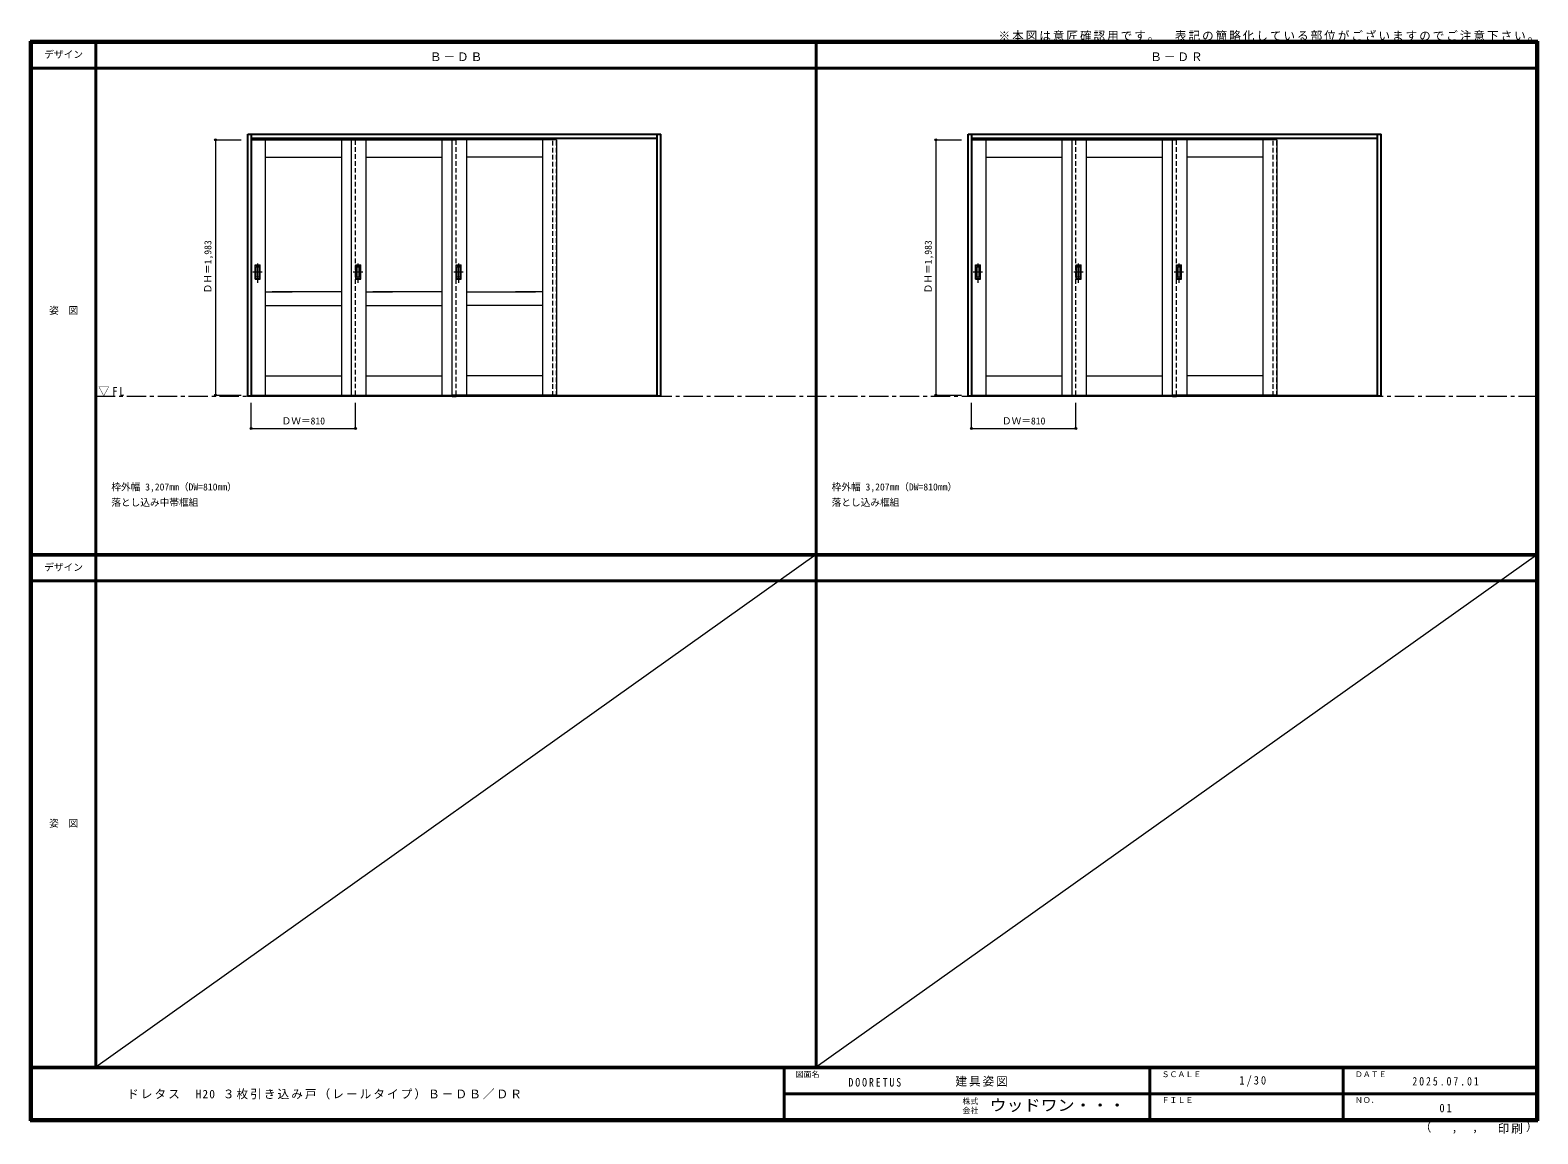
# Model space of a CAD drawing. Units: millimetres, scale not verified. Extents: x -6000 to 5700, y -4307 to 4260.
import ezdxf
from ezdxf.enums import TextEntityAlignment as Align

# ---------------------------------------------------------------- set-up
doc = ezdxf.new("R2010")
doc.units = ezdxf.units.MM
doc.header["$LTSCALE"] = 30
doc.header["$PDMODE"] = 32
doc.header["$PDSIZE"] = 15
doc.linetypes.add('CHAIN1', pattern=[8, 5, -1, 1, -1])
doc.linetypes.add('DASHED1', pattern=[1.8, 1.2, -0.6])
for name, color, linetype, lineweight in [('0-1_通り芯', 7, 'CHAIN1', 18), ('0-2_扉', 7, 'Continuous', 18), ('0-4_枠', 3, 'Continuous', 25), ('0-6_引手', 7, 'Continuous', 18), ('0-B_寸法', 4, 'Continuous', 9), ('F-1_枠', 6, 'Continuous', 40), ('F-A_文字', 7, 'Continuous', 18)]:
    doc.layers.add(name, color=color, linetype=linetype, lineweight=lineweight)
doc.layers.add('0-A_文字', color=7, linetype='Continuous')
doc.styles.add('ＭＳ ゴシック', font='')
doc.styles.get('ＭＳ ゴシック').set_extended_font_data('MS Gothic')

msp = doc.modelspace()

# ---------------------------------------------------------------- linework, layer by layer
at = {"layer": '0-1_通り芯'}
msp.add_line((-5490, 1418), (5690, 1418), dxfattribs=at)
at = {"layer": '0-2_扉', "color": 4, "linetype": 'DASHED1', "lineweight": 9}
for p, q in [((-4285, 3409), (-4285, 3405)), ((-4285, 3409), (-4285, 3405)), ((-4285, 3409), (-4285, 1426)), ((-4282, 3409), (-4285, 3409)), ((-3475, 1426), (-3475, 3409)), ((-2695, 1426), (-2695, 3409)), ((-1945, 1421), (-1945, 3423)), ((-1915, 1421), (-1915, 3423)), ((1305, 3409), (1305, 3405)), ((1305, 3409), (1305, 3405)), ((1305, 3409), (1305, 1426)), ((1308, 3409), (1305, 3409)), ((2115, 1426), (2115, 3409)), ((2895, 1426), (2895, 3409)), ((3645, 1421), (3645, 3423)), ((3675, 1421), (3675, 3423)), ((-4282, 1426), (-4285, 1426)), ((1308, 1426), (1305, 1426))]:
    msp.add_line(p, q, dxfattribs=at)
at = {"layer": '0-2_扉'}
for p, q in [((-4282, 3409), (-3475, 3409)), ((-4175, 3409), (-4175, 1426)), ((-3585, 3409), (-3585, 1426)), ((-3505, 1426), (-3505, 3409)), ((-3505, 3409), (-2695, 3409)), ((-3395, 3409), (-3395, 1426)), ((-2805, 3409), (-2805, 1426)), ((-2725, 1426), (-2725, 3409)), ((-1915, 3409), (-2725, 3409)), ((-2615, 3409), (-2615, 1426)), ((-2025, 3409), (-2025, 1426)), ((1308, 3409), (2115, 3409)), ((1415, 3409), (1415, 1426)), ((2005, 3409), (2005, 1426)), ((2085, 1426), (2085, 3409)), ((2085, 3409), (2895, 3409)), ((2195, 3409), (2195, 1426)), ((2785, 3409), (2785, 1426)), ((2865, 1426), (2865, 3409)), ((3675, 3409), (2865, 3409)), ((2975, 3409), (2975, 1426)), ((3565, 3409), (3565, 1426)), ((-4175, 3274), (-3585, 3274)), ((-3395, 3274), (-2805, 3274)), ((-2025, 3274), (-2615, 3274)), ((1415, 3274), (2005, 3274)), ((2195, 3274), (2785, 3274)), ((3565, 3274), (2975, 3274)), ((-4175, 2229), (-3967.5, 2229)), ((-3585, 2229), (-4121.5, 2229)), ((-3395, 2229), (-3187.5, 2229)), ((-2805, 2229), (-3341.5, 2229)), ((-2615, 2229), (-2078.5, 2229)), ((-2025, 2229), (-2232.5, 2229)), ((-4175, 2124), (-3585, 2124)), ((-3395, 2124), (-2805, 2124)), ((-2025, 2124), (-2615, 2124)), ((-4175, 1576), (-3585, 1576)), ((-3395, 1576), (-2805, 1576)), ((-2025, 1576), (-2615, 1576)), ((1415, 1576), (2005, 1576)), ((2195, 1576), (2785, 1576)), ((3565, 1576), (2975, 1576)), ((-4282, 1426), (-3475, 1426)), ((-3505, 1426), (-2695, 1426)), ((1308, 1426), (2115, 1426)), ((2085, 1426), (2895, 1426))]:
    msp.add_line(p, q, dxfattribs=at)
at = {"layer": '0-2_扉', "color": 3, "lineweight": 25}
for p, q in [((-2725, 1418), (-2695, 1418)), ((2865, 1418), (2895, 1418))]:
    msp.add_line(p, q, dxfattribs=at)
at = {"layer": '0-2_扉'}
for points in [[(-1915, 3409), (-1915, 1426), (-2725, 1426)], [(3675, 3409), (3675, 1426), (2865, 1426)]]:
    msp.add_lwpolyline(points, dxfattribs=at)
at = {"layer": '0-4_枠'}
for p, q in [((-4312, 3453), (-1105, 3453)), ((-4282, 1418), (-4282, 3453)), ((-4282, 3423), (-1135, 3423)), ((-1135, 1418), (-1135, 3453)), ((-1105, 1418), (-1105, 3453)), ((1278, 3453), (4485, 3453)), ((1308, 1418), (1308, 3453)), ((1308, 3423), (4455, 3423)), ((4455, 1418), (4455, 3453)), ((4485, 1418), (4485, 3453)), ((-1135, 1421), (-4282, 1421)), ((-1135, 1418), (-4282, 1418)), ((-1105, 1418), (-1135, 1418)), ((4455, 1421), (1308, 1421)), ((4455, 1418), (1308, 1418)), ((4485, 1418), (4455, 1418))]:
    msp.add_line(p, q, dxfattribs=at)
for points in [[(-4282, 1418), (-4312, 1418), (-4312, 3453)], [(1308, 1418), (1278, 1418), (1278, 3453)]]:
    msp.add_lwpolyline(points, dxfattribs=at)
at = {"layer": '0-6_引手', "linetype": 'CHAIN1'}
for p, q in [((-4234, 2298.27), (-4234, 2469.12)), ((-3454, 2298.27), (-3454, 2469.12)), ((-2674, 2298.27), (-2674, 2469.12)), ((1356, 2298.27), (1356, 2469.12)), ((2136, 2298.27), (2136, 2469.12)), ((2916, 2298.27), (2916, 2469.12)), ((-4272.07, 2383.5), (-4199.56, 2383.5)), ((-3492.07, 2383.5), (-3419.56, 2383.5)), ((-2712.07, 2383.5), (-2639.56, 2383.5)), ((1317.93, 2383.5), (1390.43, 2383.5)), ((2097.93, 2383.5), (2170.43, 2383.5)), ((2877.92, 2383.5), (2950.43, 2383.5))]:
    msp.add_line(p, q, dxfattribs=at)
at = {"layer": '0-6_引手'}
for p, q in [((-4253, 2438.5), (-4215, 2438.5)), ((-4253, 2328.5), (-4253, 2438.5)), ((-4246.5, 2422.5), (-4221.5, 2422.5)), ((-4246.5, 2344.5), (-4246.5, 2422.5)), ((-4246.5, 2344.5), (-4221.5, 2344.5)), ((-4221.5, 2344.5), (-4221.5, 2422.5)), ((-4215, 2328.5), (-4215, 2438.5)), ((-3473, 2438.5), (-3435, 2438.5)), ((-3473, 2328.5), (-3473, 2438.5)), ((-3466.5, 2422.5), (-3441.5, 2422.5)), ((-3466.5, 2344.5), (-3466.5, 2422.5)), ((-3466.5, 2344.5), (-3441.5, 2344.5)), ((-3441.5, 2344.5), (-3441.5, 2422.5)), ((-3435, 2328.5), (-3435, 2438.5)), ((-2693, 2438.5), (-2655, 2438.5)), ((-2693, 2328.5), (-2693, 2438.5)), ((-2686.5, 2422.5), (-2661.5, 2422.5)), ((-2686.5, 2344.5), (-2686.5, 2422.5)), ((-2686.5, 2344.5), (-2661.5, 2344.5)), ((-2661.5, 2344.5), (-2661.5, 2422.5)), ((-2655, 2328.5), (-2655, 2438.5)), ((1337, 2438.5), (1375, 2438.5)), ((1337, 2328.5), (1337, 2438.5)), ((1343.5, 2422.5), (1368.5, 2422.5)), ((1343.5, 2344.5), (1343.5, 2422.5)), ((1343.5, 2344.5), (1368.5, 2344.5)), ((1368.5, 2344.5), (1368.5, 2422.5)), ((1375, 2328.5), (1375, 2438.5)), ((2117, 2438.5), (2155, 2438.5)), ((2117, 2328.5), (2117, 2438.5)), ((2123.5, 2422.5), (2148.5, 2422.5)), ((2123.5, 2344.5), (2123.5, 2422.5)), ((2123.5, 2344.5), (2148.5, 2344.5)), ((2148.5, 2344.5), (2148.5, 2422.5)), ((2155, 2328.5), (2155, 2438.5)), ((2897, 2438.5), (2935, 2438.5)), ((2897, 2328.5), (2897, 2438.5)), ((2903.5, 2422.5), (2928.5, 2422.5)), ((2903.5, 2344.5), (2903.5, 2422.5)), ((2903.5, 2344.5), (2928.5, 2344.5)), ((2928.5, 2344.5), (2928.5, 2422.5)), ((2935, 2328.5), (2935, 2438.5)), ((-4253, 2328.5), (-4215, 2328.5)), ((-3473, 2328.5), (-3435, 2328.5)), ((-2693, 2328.5), (-2655, 2328.5)), ((1337, 2328.5), (1375, 2328.5)), ((2117, 2328.5), (2155, 2328.5)), ((2897, 2328.5), (2935, 2328.5))]:
    msp.add_line(p, q, dxfattribs=at)
at = {"layer": '0-6_引手', "linetype": 'DASHED1'}
for p, q in [((-4218, 2332.5), (-4218, 2434.5)), ((-3438, 2332.5), (-3438, 2434.5)), ((-2658, 2332.5), (-2658, 2434.5)), ((1372, 2332.5), (1372, 2434.5)), ((2152, 2332.5), (2152, 2434.5)), ((2932, 2332.5), (2932, 2434.5)), ((-4250, 2332.5), (-4218, 2332.5)), ((-3470, 2332.5), (-3438, 2332.5)), ((-2690, 2332.5), (-2658, 2332.5)), ((1340, 2332.5), (1372, 2332.5)), ((2120, 2332.5), (2152, 2332.5)), ((2900, 2332.5), (2932, 2332.5))]:
    msp.add_line(p, q, dxfattribs=at)
for points in [[(-4250, 2332.5), (-4250, 2434.5), (-4218, 2434.5)], [(-3470, 2332.5), (-3470, 2434.5), (-3438, 2434.5)], [(-2690, 2332.5), (-2690, 2434.5), (-2658, 2434.5)], [(1340, 2332.5), (1340, 2434.5), (1372, 2434.5)], [(2120, 2332.5), (2120, 2434.5), (2152, 2434.5)], [(2900, 2332.5), (2900, 2434.5), (2932, 2434.5)]]:
    msp.add_lwpolyline(points, dxfattribs=at)
at = {"layer": '0-B_寸法'}
for p, q in [((-4562, 3409), (-4362, 3409)), ((-4562, 3409), (-4562, 1426)), ((1028, 3409), (1228, 3409)), ((1028, 3409), (1028, 1426)), ((-4562, 1426), (-4362, 1426)), ((1028, 1426), (1228, 1426)), ((-4285, 1168), (-4285, 1368)), ((-3475, 1168), (-3475, 1368)), ((1305, 1168), (1305, 1368)), ((2115, 1168), (2115, 1368)), ((-4285, 1168), (-3475, 1168)), ((1305, 1168), (2115, 1168))]:
    msp.add_line(p, q, dxfattribs=at)
at = {"layer": '0-B_寸法', "color": 7}
for p in [(-4562, 3409), (1028, 3409), (-4562, 1426), (1028, 1426), (-4285, 1168), (-3475, 1168), (1305, 1168), (2115, 1168)]:
    msp.add_point(p, dxfattribs=at)
at = {"layer": 'F-1_枠'}
for p, q in [((-6000, 4175), (5700, 4175)), ((-6000, 4175), (-6000, -4205)), ((-6000, 4170), (5700, 4170)), ((-6000, 4165), (5700, 4165)), ((-5995, 4175), (-5995, -4205)), ((-5990, 4175), (-5990, -4205)), ((-5490, 4175), (-5490, -3790)), ((100, -3790), (100, 4175)), ((5690, 4175), (5690, -4205)), ((5695, 4175), (5695, -4205)), ((5700, 4175), (5700, -4205)), ((-6000, 3965), (5700, 3965)), ((-6000, 190.5), (5700, 190.5)), ((-6000, 187.5), (5700, 187.5)), ((-6000, 184.5), (5700, 184.5)), ((-6000, -15.5), (5700, -15.5)), ((5700, -3790), (-6000, -3790)), ((5700, -3795), (-6000, -3795)), ((-150, -3795), (-150, -4195)), ((2690, -3795), (2690, -4195)), ((4190, -3795), (4190, -4195)), ((-150, -3995), (5690, -3995.01)), ((5700, -4195), (-6000, -4195)), ((5700, -4200), (-6000, -4200)), ((5700, -4205), (-6000, -4205))]:
    msp.add_line(p, q, dxfattribs=at)
at = {"layer": 'F-A_文字'}
for p, q in [((100, 190.5), (-5490, -3790)), ((5690, 184.5), (100, -3790))]:
    msp.add_line(p, q, dxfattribs=at)

# ---------------------------------------------------------------- texts
at = {"layer": '0-A_文字', "style": 'ＭＳ ゴシック'}
for s, p in [('枠外幅 3,207mm（DW=810mm）', (-5370, 670.5)), ('枠外幅 3,207mm（DW=810mm）', (220, 670.5)), ('落とし込み中帯框組', (-5370, 550.5)), ('落とし込み框組', (220, 550.5))]:
    msp.add_text(s, height=54.99, dxfattribs=at).set_placement(p, align=Align.BOTTOM_LEFT)
at = {"layer": '0-A_文字', "char_height": 65.98, "attachment_point": 7, "style": 'ＭＳ ゴシック'}
for s, insert in [('\\T1.17;※本図は意匠確認用です。\u3000表記の簡略化している部位がございますのでご注意下さい。', (1515, 4175)), ('\\T1.17;Ｂ－ＤＢ', (-2897.5, 4020)), ('\\T1.17;Ｂ－ＤＲ', (2692.5, 4020)), ('\\T1.26;\\W0.95;▽FL', (-5471.25, 1418))]:
    msp.add_mtext(s, dxfattribs=dict(at, insert=insert))
at = {"layer": '0-B_寸法', "color": 7, "style": 'ＭＳ ゴシック'}
for p in [(-4577, 2217.25), (1013, 2217.25)]:
    msp.add_text('ＤＨ＝1,983', height=54.99, rotation=90, dxfattribs=at).set_placement(p, align=Align.BOTTOM_LEFT)
for p in [(-4048.75, 1183), (1541.25, 1183)]:
    msp.add_text('ＤＷ＝810', height=54.99, dxfattribs=at).set_placement(p, align=Align.BOTTOM_LEFT)
at = {"layer": 'F-A_文字', "style": 'ＭＳ ゴシック'}
for s, height, p in [('デザイン', 54.99, (-5890, 4027.5)), ('姿\u3000図', 54.99, (-5852.5, 2040.25)), ('デザイン', 54.99, (-5890, 47)), ('姿\u3000図', 54.99, (-5852.5, -1940.25)), ('図面名', 43.99, (-60, -3880)), ('ＳＣＡＬＥ', 43.99, (2780, -3880)), ('ＤＡＴＥ', 43.99, (4280, -3880)), ('株式', 43.99, (1235, -4089)), ('ＦＩＬＥ', 43.99, (2780, -4080)), ('ＮＯ．', 43.99, (4280, -4080)), ('会社', 43.99, (1235, -4161)), ('（', 65.98, (4784.03, -4308.31)), ('）', 65.98, (5608.4, -4304.13)), (',', 65.98, (5031.28, -4308.31)), (',', 65.98, (5190.2, -4305.53))]:
    msp.add_text(s, height=height, dxfattribs=at).set_placement(p, align=Align.BOTTOM_LEFT)
at = {"layer": 'F-A_文字', "style": 'ＭＳ ゴシック', "width": 1.1}
msp.add_text('ウッドワン・・・', height=87.98, dxfattribs=at).set_placement((1445, -4155), align=Align.BOTTOM_LEFT)
at = {"layer": 'F-A_文字', "char_height": 65.98, "attachment_point": 7, "style": 'ＭＳ ゴシック'}
for s, insert in [('\\T1.17;建具姿図', (1180.42, -3940)), ('\\T1.38;\\W0.9;1/30', (3383.75, -3940)), ('\\T1.18;ドレタス\u3000H20\\~３枚引き込み戸（レールタイプ）Ｂ－ＤＢ／ＤＲ', (-5247.55, -4040)), ('\\T1.39;\\W0.85;DOORETUS', (350, -3940.79)), ('\\T1.39;\\W0.85;2025.07.01', (4726.25, -3932.5)), ('\\T1.36;\\W0.9;01', (4936.25, -4140)), ('\\T1.17;印刷', (5388.15, -4306.92))]:
    msp.add_mtext(s, dxfattribs=dict(at, insert=insert))

doc.saveas('drawing.dxf')
